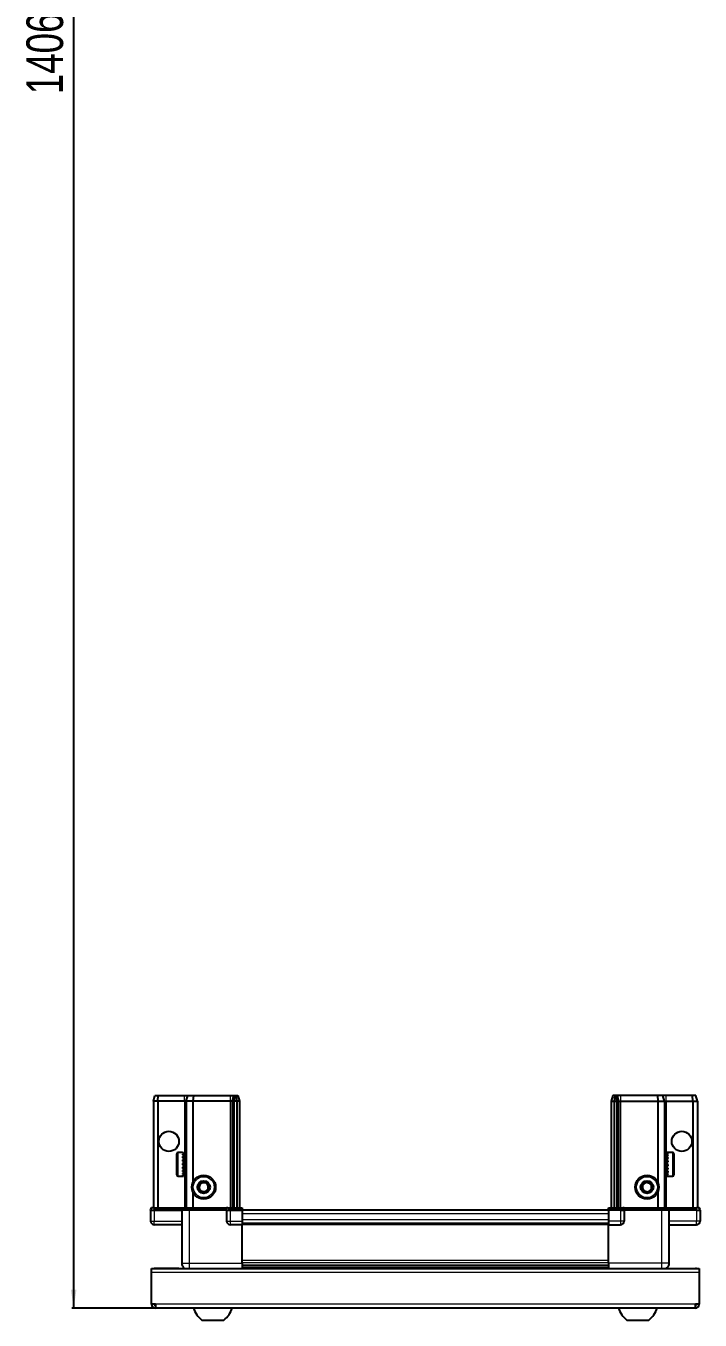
# Model space of a CAD drawing. Header units: millimetres. Extents: x 1014 to 3418, y -1121 to 1091.
# Drawn here: x 1070 to 1438, y -1121 to -414 of the extents above; entities that cross this region are included whole.
import ezdxf

# ---------------------------------------------------------------- set-up
doc = ezdxf.new("R2010")
doc.units = ezdxf.units.MM
doc.layers.add('FORMAT', color=7, linetype='Continuous')
doc.styles.add('SLDTEXTSTYLE0', font='TXT', dxfattribs={"width": 0.75})
doc.dimstyles.new('SLDDIMSTYLE0', dxfattribs={"dimtxt": 20, "dimasz": 10, "dimexe": 0, "dimexo": 0.0625, "dimgap": 5, "dimtad": 2, "dimdec": 1, "dimrnd": 1e-09, "dimzin": 12, "dimdsep": 46, "dimtxsty": 'SLDTEXTSTYLE0', "dimsah": 1, "dimcen": 0.09, "dimadec": 0, "dimazin": 3, "dimtfac": 1, "dimtofl": 0, "dimtmove": 0, "dimatfit": 3, "dimfxl": 0, "dimfrac": 2, "dimtolj": 1, "dimtzin": 12, "dimarcsym": 0})

# ---------------------------------------------------------------- blocks, each defined once
blk = doc.blocks.new('_D_8')
at = {"layer": 'FORMAT'}
for p, q in [((1140.25, 292.61), (1095.15, 292.61)), ((1096.15, 292.61), (1096.15, -1114.09)), ((1140.75, -1114.09), (1095.15, -1114.09))]:
    blk.add_line(p, q, dxfattribs=at)
for points in [[(1096.15, 292.61), (1094.62, 282.61), (1097.69, 282.61)], [(1096.15, -1114.09), (1097.69, -1104.09), (1094.62, -1104.09)]]:
    blk.add_solid(points, dxfattribs=at)
at = {"layer": 'FORMAT', "insert": (1070.37, -451.38), "char_height": 20, "attachment_point": 1, "rotation": 90, "style": 'SLDTEXTSTYLE0'}
blk.add_mtext('1406,7', dxfattribs=at)

msp = doc.modelspace()

# ---------------------------------------------------------------- linework, layer by layer
at = {"color": 7, "linetype": 'Continuous', "lineweight": 25}
for p, q in [((1139.66, -1001.09), (1140.46, -998.09)), ((1142.16, -1001.09), (1139.66, -1001.09)), ((1139.66, -1001.09), (1139.66, -1059.39)), ((1140.46, -998.09), (1142.31, -998.09)), ((1142.16, -1001.09), (1142.31, -998.09)), ((1156.66, -1001.09), (1142.16, -1001.09)), ((1142.16, -1001.09), (1142.16, -1059.39)), ((1142.31, -998.09), (1156.66, -998.09)), ((1156.66, -998.09), (1158.46, -998.09)), ((1157.66, -1001.09), (1156.66, -1001.09)), ((1157.66, -1001.09), (1158.46, -998.09)), ((1161.16, -1001.09), (1157.66, -1001.09)), ((1157.66, -1001.09), (1157.66, -1059.39)), ((1158.46, -998.09), (1161.49, -998.09)), ((1161.49, -998.09), (1161.16, -1001.09)), ((1181.66, -1001.09), (1161.16, -1001.09)), ((1161.16, -1001.09), (1161.16, -1045.59)), ((1161.49, -998.09), (1181.66, -998.09)), ((1181.66, -998.09), (1183.46, -998.09)), ((1182.66, -1001.09), (1181.66, -1001.09)), ((1183.46, -998.09), (1182.66, -1001.09)), ((1183.66, -1001.09), (1182.66, -1001.09)), ((1182.66, -1001.09), (1182.66, -1059.39)), ((1183.46, -998.09), (1184.2, -998.09)), ((1184.2, -998.09), (1183.66, -1001.09)), ((1185.16, -1001.09), (1183.66, -1001.09)), ((1183.66, -1001.09), (1183.66, -1059.39)), ((1184.2, -998.09), (1184.7, -998.09)), ((1184.7, -998.09), (1185.85, -998.09)), ((1184.7, -998.09), (1185.16, -1001.09)), ((1186.66, -1001.09), (1185.16, -1001.09)), ((1185.16, -1001.09), (1185.16, -1059.39)), ((1185.85, -998.09), (1186.66, -1001.09)), ((1186.66, -1001.09), (1186.66, -1059.39)), ((1390.46, -998.09), (1389.66, -1001.09)), ((1389.66, -1001.09), (1391.16, -1001.09)), ((1389.66, -1001.09), (1389.66, -1059.39)), ((1391.61, -998.09), (1390.46, -998.09)), ((1391.61, -998.09), (1391.16, -1001.09)), ((1391.16, -1001.09), (1392.66, -1001.09)), ((1391.16, -1001.09), (1391.16, -1059.39)), ((1392.11, -998.09), (1391.61, -998.09)), ((1392.11, -998.09), (1392.66, -1001.09)), ((1392.85, -998.09), (1392.11, -998.09)), ((1392.66, -1001.09), (1392.66, -1059.39)), ((1392.66, -1001.09), (1393.66, -1001.09)), ((1392.85, -998.09), (1393.66, -1001.09)), ((1394.66, -998.09), (1392.85, -998.09)), ((1393.66, -1001.09), (1393.66, -1059.39)), ((1393.66, -1001.09), (1394.66, -1001.09)), ((1414.82, -998.09), (1394.66, -998.09)), ((1394.66, -1001.09), (1415.16, -1001.09)), ((1414.82, -998.09), (1415.16, -1001.09)), ((1417.85, -998.09), (1414.82, -998.09)), ((1415.16, -1001.09), (1415.16, -1045.59)), ((1415.16, -1001.09), (1418.66, -1001.09)), ((1418.66, -1001.09), (1417.85, -998.09)), ((1419.66, -998.09), (1417.85, -998.09)), ((1418.66, -1001.09), (1418.66, -1059.39)), ((1418.66, -1001.09), (1419.66, -1001.09)), ((1434, -998.09), (1419.66, -998.09)), ((1419.66, -1001.09), (1434.16, -1001.09)), ((1434.16, -1001.09), (1434, -998.09)), ((1435.85, -998.09), (1434, -998.09)), ((1434.16, -1001.09), (1434.16, -1059.39)), ((1434.16, -1001.09), (1436.66, -1001.09)), ((1436.66, -1001.09), (1435.85, -998.09)), ((1436.66, -1001.09), (1436.66, -1059.39)), ((1152.46, -1041.29), (1152.46, -1029.89)), ((1155.66, -1029.09), (1153.26, -1029.09)), ((1155.66, -1029.09), (1155.66, -1029.09)), ((1155.66, -1029.09), (1156.16, -1029.09)), ((1155.66, -1029.28), (1156.16, -1029.28)), ((1155.66, -1029.28), (1155.66, -1029.5)), ((1155.66, -1029.5), (1156.16, -1029.5)), ((1155.66, -1030.07), (1156.16, -1030.07)), ((1155.66, -1030.07), (1155.66, -1030.5)), ((1155.66, -1030.5), (1156.16, -1030.5)), ((1155.66, -1031.41), (1156.16, -1031.41)), ((1155.66, -1031.41), (1155.66, -1032)), ((1156.16, -1029.28), (1156.16, -1029.09)), ((1156.16, -1029.5), (1156.16, -1029.28)), ((1156.16, -1030.07), (1156.16, -1029.5)), ((1156.16, -1030.5), (1156.16, -1030.07)), ((1156.16, -1031.41), (1156.16, -1030.5)), ((1156.26, -1031.19), (1156.16, -1031.19)), ((1156.16, -1032), (1156.16, -1031.41)), ((1156.26, -1039.99), (1156.26, -1031.19)), ((1157.14, -1032.28), (1156.66, -1031.59)), ((1156.66, -1039.59), (1156.66, -1031.59)), ((1157.62, -1031.59), (1157.14, -1032.28)), ((1157.66, -1031.59), (1157.62, -1031.59)), ((1157.62, -1039.59), (1157.62, -1031.59)), ((1418.69, -1031.59), (1418.66, -1031.59)), ((1419.17, -1032.28), (1418.69, -1031.59)), ((1418.69, -1031.59), (1418.69, -1039.59)), ((1419.66, -1031.59), (1419.17, -1032.28)), ((1419.66, -1031.59), (1419.66, -1039.59)), ((1420.16, -1031.19), (1420.06, -1031.19)), ((1420.06, -1031.19), (1420.06, -1039.99)), ((1423.06, -1029.09), (1420.16, -1029.09)), ((1420.66, -1029.09), (1420.16, -1029.09)), ((1420.16, -1029.09), (1420.16, -1029.13)), ((1420.16, -1029.13), (1420.16, -1029.42)), ((1420.66, -1029.13), (1420.16, -1029.13)), ((1420.66, -1029.42), (1420.16, -1029.42)), ((1420.16, -1029.42), (1420.16, -1029.69)), ((1420.66, -1029.69), (1420.16, -1029.69)), ((1420.16, -1029.69), (1420.16, -1030.36)), ((1420.66, -1030.36), (1420.16, -1030.36)), ((1420.16, -1030.36), (1420.16, -1030.83)), ((1420.16, -1030.83), (1420.16, -1031.81)), ((1420.66, -1030.83), (1420.16, -1030.83)), ((1420.66, -1029.13), (1420.66, -1029.09)), ((1420.66, -1029.69), (1420.66, -1029.42)), ((1420.66, -1030.83), (1420.66, -1030.36)), ((1423.86, -1029.89), (1423.86, -1041.29)), ((1155.66, -1032), (1156.16, -1032)), ((1155.66, -1033.15), (1156.16, -1033.15)), ((1155.66, -1033.15), (1155.66, -1033.85)), ((1155.66, -1033.85), (1156.16, -1033.85)), ((1155.66, -1035.13), (1156.16, -1035.13)), ((1155.66, -1035.13), (1155.66, -1035.87)), ((1155.66, -1035.28), (1156.16, -1035.28)), ((1155.66, -1035.78), (1156.16, -1035.78)), ((1155.66, -1035.87), (1156.16, -1035.87)), ((1155.66, -1037.16), (1156.16, -1037.16)), ((1155.66, -1037.16), (1155.66, -1037.87)), ((1155.66, -1037.87), (1156.16, -1037.87)), ((1156.16, -1033.15), (1156.16, -1032)), ((1156.16, -1033.85), (1156.16, -1033.15)), ((1156.16, -1035.13), (1156.16, -1033.85)), ((1156.16, -1035.28), (1156.16, -1035.13)), ((1156.16, -1035.87), (1156.16, -1035.78)), ((1156.16, -1037.16), (1156.16, -1035.87)), ((1156.16, -1037.87), (1156.16, -1037.16)), ((1156.16, -1039.03), (1156.16, -1037.87)), ((1157.14, -1038.9), (1157.14, -1032.28)), ((1419.17, -1032.28), (1419.17, -1038.9)), ((1420.66, -1031.81), (1420.16, -1031.81)), ((1420.16, -1031.81), (1420.16, -1032.43)), ((1420.16, -1032.43), (1420.16, -1033.63)), ((1420.66, -1032.43), (1420.16, -1032.43)), ((1420.66, -1033.63), (1420.16, -1033.63)), ((1420.16, -1033.63), (1420.16, -1034.26)), ((1420.66, -1034.26), (1420.16, -1034.26)), ((1420.16, -1034.34), (1420.16, -1035.64)), ((1420.66, -1034.34), (1420.16, -1034.34)), ((1420.66, -1035.64), (1420.16, -1035.64)), ((1420.66, -1036.12), (1420.16, -1036.12)), ((1420.16, -1036.12), (1420.16, -1036.37)), ((1420.16, -1036.37), (1420.16, -1037.64)), ((1420.66, -1036.37), (1420.16, -1036.37)), ((1420.66, -1037.64), (1420.16, -1037.64)), ((1420.16, -1037.64), (1420.16, -1038.33)), ((1420.16, -1038.33), (1420.16, -1039.45)), ((1420.66, -1038.33), (1420.16, -1038.33)), ((1420.66, -1032.43), (1420.66, -1031.81)), ((1420.66, -1034.34), (1420.66, -1033.63)), ((1420.66, -1036.37), (1420.66, -1035.64)), ((1420.66, -1038.33), (1420.66, -1037.64)), ((1153.26, -1042.09), (1155.66, -1042.09)), ((1155.66, -1039.03), (1156.16, -1039.03)), ((1155.66, -1039.03), (1155.66, -1039.63)), ((1155.66, -1039.63), (1156.16, -1039.63)), ((1155.66, -1040.57), (1156.16, -1040.57)), ((1155.66, -1040.57), (1155.66, -1041.01)), ((1155.66, -1041.01), (1156.16, -1041.01)), ((1155.66, -1041.61), (1156.16, -1041.61)), ((1155.66, -1041.61), (1155.66, -1041.85)), ((1155.66, -1041.85), (1156.16, -1041.85)), ((1155.66, -1042.07), (1156.16, -1042.07)), ((1155.66, -1042.07), (1155.66, -1042.09)), ((1155.66, -1042.08), (1156.16, -1042.08)), ((1156.16, -1039.63), (1156.16, -1039.03)), ((1156.16, -1040.57), (1156.16, -1039.63)), ((1156.16, -1039.99), (1156.26, -1039.99)), ((1156.16, -1041.01), (1156.16, -1040.57)), ((1156.16, -1041.61), (1156.16, -1041.01)), ((1156.16, -1041.85), (1156.16, -1041.61)), ((1156.16, -1042.07), (1156.16, -1041.85)), ((1156.16, -1042.08), (1156.16, -1042.07)), ((1156.66, -1039.59), (1157.14, -1038.9)), ((1157.14, -1038.9), (1157.62, -1039.59)), ((1157.62, -1039.59), (1157.66, -1039.59)), ((1418.66, -1039.59), (1418.69, -1039.59)), ((1418.69, -1039.59), (1419.17, -1038.9)), ((1419.17, -1038.9), (1419.66, -1039.59)), ((1420.06, -1039.99), (1420.16, -1039.99)), ((1420.66, -1039.45), (1420.16, -1039.45)), ((1420.16, -1039.45), (1420.16, -1040.02)), ((1420.16, -1040.02), (1420.16, -1040.87)), ((1420.66, -1040.02), (1420.16, -1040.02)), ((1420.66, -1040.87), (1420.16, -1040.87)), ((1420.16, -1040.87), (1420.16, -1041.27)), ((1420.16, -1041.27), (1420.16, -1041.78)), ((1420.66, -1041.27), (1420.16, -1041.27)), ((1420.66, -1041.78), (1420.16, -1041.78)), ((1420.16, -1041.78), (1420.16, -1041.97)), ((1420.16, -1041.97), (1420.16, -1042.09)), ((1420.66, -1041.97), (1420.16, -1041.97)), ((1420.16, -1042.09), (1423.06, -1042.09)), ((1420.66, -1040.02), (1420.66, -1039.45)), ((1420.66, -1041.27), (1420.66, -1040.87)), ((1420.66, -1041.97), (1420.66, -1041.78)), ((1161.16, -1050.59), (1161.16, -1059.39)), ((1415.16, -1050.59), (1415.16, -1059.39)), ((1138.65, -1059.39), (1138.15, -1060.25)), ((1140.15, -1059.39), (1138.65, -1059.39)), ((1140.15, -1059.39), (1154.96, -1059.39)), ((1154.96, -1059.39), (1155.16, -1059.39)), ((1155.16, -1060.59), (1155.16, -1059.39)), ((1155.16, -1059.39), (1159.16, -1059.39)), ((1159.16, -1059.39), (1179.46, -1059.39)), ((1179.46, -1059.39), (1179.66, -1059.39)), ((1179.66, -1060.59), (1179.66, -1059.39)), ((1180.33, -1059.39), (1179.66, -1059.39)), ((1180.33, -1059.39), (1188.16, -1059.39)), ((1188.16, -1059.39), (1188.16, -1060.25)), ((1388.16, -1059.39), (1395.98, -1059.39)), ((1388.16, -1060.25), (1388.16, -1059.39)), ((1396.66, -1059.39), (1395.98, -1059.39)), ((1396.66, -1060.59), (1396.66, -1059.39)), ((1396.66, -1059.39), (1396.86, -1059.39)), ((1396.86, -1059.39), (1417.16, -1059.39)), ((1417.16, -1059.39), (1421.16, -1059.39)), ((1421.16, -1060.59), (1421.16, -1059.39)), ((1421.16, -1059.39), (1421.36, -1059.39)), ((1421.36, -1059.39), (1436.16, -1059.39)), ((1437.66, -1059.39), (1436.16, -1059.39)), ((1438.16, -1060.25), (1437.66, -1059.39)), ((1438.16, -1060.25), (1437.66, -1059.39)), ((1138.15, -1060.59), (1138.15, -1060.25)), ((1138.15, -1060.59), (1140.15, -1060.59)), ((1138.16, -1060.59), (1138.16, -1066.59)), ((1154.96, -1060.59), (1140.15, -1060.59)), ((1140.16, -1060.59), (1154.96, -1060.59)), ((1155.16, -1060.59), (1154.96, -1060.59)), ((1159.16, -1060.59), (1155.16, -1060.59)), ((1155.16, -1060.59), (1155.16, -1089.59)), ((1179.46, -1060.59), (1159.16, -1060.59)), ((1179.66, -1060.59), (1179.46, -1060.59)), ((1179.66, -1060.59), (1181.66, -1060.59)), ((1179.66, -1060.59), (1179.66, -1066.59)), ((1188.15, -1060.25), (1181.66, -1060.25)), ((1188.15, -1060.59), (1181.66, -1060.59)), ((1181.66, -1060.59), (1188.16, -1060.59)), ((1188.16, -1060.25), (1188.15, -1060.25)), ((1188.16, -1060.59), (1188.15, -1060.59)), ((1188.16, -1060.59), (1188.16, -1060.25)), ((1188.16, -1060.59), (1188.16, -1066.59)), ((1388.16, -1060.74), (1188.16, -1060.74)), ((1188.16, -1066.59), (1188.16, -1068.59)), ((1388.16, -1060.59), (1388.16, -1060.25)), ((1394.66, -1060.25), (1388.16, -1060.25)), ((1394.66, -1060.59), (1388.16, -1060.59)), ((1388.16, -1060.59), (1388.16, -1066.59)), ((1388.16, -1066.59), (1388.16, -1068.59)), ((1394.66, -1060.59), (1396.66, -1060.59)), ((1396.66, -1060.59), (1394.66, -1060.59)), ((1396.86, -1060.59), (1396.66, -1060.59)), ((1396.66, -1060.59), (1396.66, -1066.59)), ((1417.16, -1060.59), (1396.86, -1060.59)), ((1421.16, -1060.59), (1417.16, -1060.59)), ((1421.36, -1060.59), (1421.16, -1060.59)), ((1421.16, -1060.59), (1421.16, -1089.59)), ((1436.16, -1060.59), (1421.36, -1060.59)), ((1436.16, -1060.59), (1438.16, -1060.59)), ((1438.16, -1060.59), (1438.16, -1060.25)), ((1438.16, -1060.59), (1438.16, -1060.25)), ((1438.16, -1060.59), (1438.16, -1060.59)), ((1438.16, -1060.59), (1438.16, -1066.59)), ((1155.16, -1068.59), (1140.16, -1068.59)), ((1188.16, -1068.59), (1181.66, -1068.59)), ((1388.16, -1067.94), (1188.16, -1067.94)), ((1188.16, -1089.59), (1188.16, -1068.59)), ((1388.16, -1068.59), (1394.66, -1068.59)), ((1388.16, -1089.59), (1388.16, -1068.59)), ((1421.16, -1068.59), (1436.16, -1068.59)), ((1138.66, -1092.59), (1437.66, -1092.59)), ((1138.66, -1094.69), (1138.66, -1092.59)), ((1138.66, -1111.99), (1138.66, -1094.69)), ((1153.66, -1092.49), (1140.76, -1092.49)), ((1153.66, -1092.49), (1153.66, -1092.59)), ((1188.16, -1090.61), (1388.16, -1090.61)), ((1188.16, -1090.65), (1388.16, -1090.65)), ((1212.03, -1092.44), (1188.16, -1092.44)), ((1206.66, -1092.59), (1206.66, -1092.44)), ((1206.69, -1092.59), (1206.69, -1092.44)), ((1206.96, -1092.59), (1206.96, -1092.44)), ((1207.23, -1092.59), (1207.23, -1092.44)), ((1207.88, -1092.59), (1207.88, -1092.44)), ((1208.34, -1092.59), (1208.34, -1092.44)), ((1209.31, -1092.59), (1209.31, -1092.44)), ((1209.93, -1092.59), (1209.93, -1092.44)), ((1211.11, -1092.59), (1211.11, -1092.44)), ((1211.77, -1092.59), (1211.77, -1092.44)), ((1211.83, -1092.59), (1211.83, -1092.44)), ((1213.12, -1092.44), (1212.03, -1092.44)), ((1213.85, -1092.44), (1213.12, -1092.44)), ((1213.12, -1092.59), (1213.12, -1092.44)), ((1213.12, -1092.44), (1213.12, -1092.44)), ((1213.13, -1092.59), (1213.13, -1092.44)), ((1213.63, -1092.59), (1213.63, -1092.44)), ((1213.86, -1092.44), (1213.85, -1092.44)), ((1213.86, -1092.59), (1213.86, -1092.44)), ((1214.28, -1092.44), (1213.86, -1092.44)), ((1362.03, -1092.44), (1214.28, -1092.44)), ((1215.13, -1092.59), (1215.13, -1092.44)), ((1215.82, -1092.59), (1215.82, -1092.44)), ((1216.95, -1092.59), (1216.95, -1092.44)), ((1217.52, -1092.59), (1217.52, -1092.44)), ((1218.39, -1092.59), (1218.39, -1092.44)), ((1218.8, -1092.59), (1218.8, -1092.44)), ((1219.33, -1092.59), (1219.33, -1092.44)), ((1219.52, -1092.59), (1219.52, -1092.44)), ((1219.65, -1092.59), (1219.65, -1092.44)), ((1356.66, -1092.59), (1356.66, -1092.44)), ((1356.83, -1092.59), (1356.83, -1092.44)), ((1357.04, -1092.59), (1357.04, -1092.44)), ((1357.6, -1092.59), (1357.6, -1092.44)), ((1358.02, -1092.59), (1358.02, -1092.44)), ((1358.91, -1092.59), (1358.91, -1092.44)), ((1359.5, -1092.59), (1359.5, -1092.44)), ((1360.64, -1092.59), (1360.64, -1092.44)), ((1361.34, -1092.59), (1361.34, -1092.44)), ((1362.62, -1092.44), (1362.03, -1092.44)), ((1362.62, -1092.59), (1362.62, -1092.44)), ((1362.63, -1092.44), (1362.62, -1092.44)), ((1363.35, -1092.44), (1362.63, -1092.44)), ((1362.79, -1092.59), (1362.79, -1092.44)), ((1363.29, -1092.59), (1363.29, -1092.44)), ((1363.36, -1092.44), (1363.35, -1092.44)), ((1363.36, -1092.59), (1363.36, -1092.44)), ((1364.38, -1092.44), (1363.36, -1092.44)), ((1388.16, -1092.44), (1364.28, -1092.44)), ((1364.65, -1092.59), (1364.65, -1092.44)), ((1365.36, -1092.59), (1365.36, -1092.44)), ((1366.53, -1092.59), (1366.53, -1092.44)), ((1367.14, -1092.59), (1367.14, -1092.44)), ((1368.08, -1092.59), (1368.08, -1092.44)), ((1368.53, -1092.59), (1368.53, -1092.44)), ((1369.15, -1092.59), (1369.15, -1092.44)), ((1369.4, -1092.59), (1369.4, -1092.44)), ((1369.63, -1092.59), (1369.63, -1092.44)), ((1369.65, -1092.59), (1369.65, -1092.44)), ((1388.31, -1092.59), (1388.31, -1089.59)), ((1422.66, -1092.49), (1422.66, -1092.59)), ((1422.66, -1092.49), (1435.56, -1092.49)), ((1437.66, -1092.59), (1437.66, -1094.69)), ((1437.66, -1094.69), (1437.66, -1111.99)), ((1140.76, -1111.99), (1138.66, -1111.99)), ((1140.76, -1111.99), (1140.76, -1114.09)), ((1435.56, -1114.09), (1140.76, -1114.09)), ((1437.66, -1111.99), (1435.56, -1111.99)), ((1435.56, -1114.09), (1435.56, -1111.99)), ((1166.16, -1120.69), (1178.16, -1120.69)), ((1398.16, -1120.69), (1410.16, -1120.69))]:
    msp.add_line(p, q, dxfattribs=at)
at = {"color": 8, "linetype": 'Continuous', "lineweight": 18}
for p, q in [((1156.66, -1001.09), (1156.66, -998.09)), ((1156.66, -1001.09), (1156.66, -1031.59)), ((1181.66, -998.09), (1181.66, -1001.09)), ((1181.66, -1001.09), (1181.66, -1059.39)), ((1394.66, -998.09), (1394.66, -1001.09)), ((1394.66, -1001.09), (1394.66, -1059.39)), ((1419.66, -1001.09), (1419.66, -998.09)), ((1419.66, -1001.09), (1419.66, -1031.59)), ((1153.26, -1042.09), (1153.26, -1029.09)), ((1423.06, -1029.09), (1423.06, -1042.09)), ((1156.66, -1039.59), (1156.66, -1059.39)), ((1419.66, -1039.59), (1419.66, -1059.39)), ((1140.15, -1060.59), (1140.15, -1059.39)), ((1154.96, -1060.59), (1154.96, -1059.39)), ((1159.16, -1060.59), (1159.16, -1059.39)), ((1179.46, -1060.59), (1179.46, -1059.39)), ((1396.86, -1059.39), (1396.86, -1060.59)), ((1417.16, -1060.59), (1417.16, -1059.39)), ((1421.36, -1059.39), (1421.36, -1060.59)), ((1436.16, -1060.59), (1436.16, -1059.39)), ((1138.16, -1066.59), (1140.16, -1066.59)), ((1140.16, -1060.59), (1140.16, -1066.59)), ((1140.16, -1066.59), (1155.16, -1066.59)), ((1140.16, -1068.59), (1140.16, -1066.59)), ((1159.16, -1060.59), (1159.16, -1089.59)), ((1179.66, -1066.59), (1181.66, -1066.59)), ((1181.66, -1060.59), (1181.66, -1060.25)), ((1181.66, -1060.59), (1181.66, -1066.59)), ((1181.66, -1066.59), (1188.16, -1066.59)), ((1181.66, -1066.59), (1181.66, -1068.59)), ((1188.15, -1060.59), (1188.15, -1060.25)), ((1388.16, -1062.74), (1188.16, -1062.74)), ((1388.16, -1065.94), (1188.16, -1065.94)), ((1394.66, -1066.59), (1388.16, -1066.59)), ((1394.66, -1060.59), (1394.66, -1060.25)), ((1394.66, -1060.59), (1394.66, -1066.59)), ((1396.66, -1066.59), (1394.66, -1066.59)), ((1394.66, -1066.59), (1394.66, -1068.59)), ((1417.16, -1060.59), (1417.16, -1089.59)), ((1436.16, -1066.59), (1421.16, -1066.59)), ((1436.16, -1060.59), (1436.16, -1066.59)), ((1438.16, -1066.59), (1436.16, -1066.59)), ((1436.16, -1068.59), (1436.16, -1066.59)), ((1388.16, -1068.59), (1188.16, -1068.59)), ((1188.16, -1087.99), (1388.16, -1087.99)), ((1437.66, -1094.69), (1138.66, -1094.69)), ((1140.76, -1092.59), (1140.76, -1092.49)), ((1159.16, -1089.59), (1188.16, -1089.59)), ((1388.16, -1089.4), (1188.16, -1089.4)), ((1188.16, -1091.85), (1388.16, -1091.85)), ((1417.16, -1089.59), (1388.16, -1089.59)), ((1435.56, -1092.59), (1435.56, -1092.49)), ((1435.56, -1111.99), (1140.76, -1111.99))]:
    msp.add_line(p, q, dxfattribs=at)
at = {"color": 7, "linetype": 'Continuous', "lineweight": 25, "flags": 128}
for points in [[(1140.76, -1092.49), (1140.35, -1092.53), (1140.11, -1092.59)], [(1436.2, -1092.59), (1435.96, -1092.53), (1435.56, -1092.49)]]:
    msp.add_lwpolyline(points, dxfattribs=at)
at = {"color": 7, "linetype": 'Continuous', "lineweight": 25}
for centre, radius in [((1148.16, -1023.09), 5.5), ((1428.16, -1023.09), 5.5), ((1167.16, -1048.09), 6.5), ((1167.16, -1048.09), 3.46), ((1409.16, -1048.09), 6.5), ((1409.16, -1048.09), 3.46)]:
    msp.add_circle(centre, radius, dxfattribs=at)
at = {"color": 8, "linetype": 'Continuous', "lineweight": 18}
for centre in [(1167.16, -1048.09), (1409.16, -1048.09)]:
    msp.add_circle(centre, 5.7, dxfattribs=at)
at = {"color": 7, "linetype": 'Continuous', "lineweight": 25}
for centre, radius, start, end in [((1153.26, -1029.89), 0.8, 90, 180), ((1156.66, -1031.19), 0.4, 180, 270), ((1419.66, -1031.19), 0.4, 270, 0), ((1423.06, -1029.89), 0.8, 360, 90), ((1153.26, -1041.29), 0.8, 180, 270), ((1156.66, -1039.99), 0.4, 90, 180), ((1167.16, -1048.09), 2.5, 87.37605, 147.37605), ((1167.16, -1048.09), 2.5, 27.37605, 87.37605), ((1409.16, -1048.09), 2.5, 74.67671, 134.67671), ((1409.16, -1048.09), 2.5, 14.67671, 74.67671), ((1419.66, -1039.99), 0.4, 360, 90), ((1423.06, -1041.29), 0.8, 270, 0), ((1167.16, -1048.09), 2.5, 147.37605, 207.37605), ((1167.16, -1048.09), 2.5, 207.37605, 267.37605), ((1167.16, -1048.09), 2.5, 267.37605, 327.37605), ((1167.16, -1048.09), 2.5, 327.37605, 27.37605), ((1409.16, -1048.09), 2.5, 134.67671, 194.67671), ((1409.16, -1048.09), 2.5, 194.67671, 254.67671), ((1409.16, -1048.09), 2.5, 254.67671, 314.67671), ((1409.16, -1048.09), 2.5, 314.67671, 14.67671), ((1140.16, -1066.59), 2, 180, 270), ((1181.66, -1066.59), 2, 180, 270), ((1394.66, -1066.59), 2, 270, 0), ((1436.16, -1066.59), 2, 270, 0), ((1140.76, -1111.99), 2.1, 180, 270), ((1140.76, -1111.99), 0.6, 180, 270), ((1173.18, -1111.06), 11.91, 194.70035, 233.8734), ((1171.13, -1111.06), 11.91, 306.1266, 345.29965), ((1405.18, -1111.06), 11.91, 194.70035, 233.8734), ((1403.13, -1111.06), 11.91, 306.1266, 345.29965), ((1435.56, -1111.99), 2.1, 270, 0), ((1435.56, -1111.99), 0.6, 270, 0)]:
    msp.add_arc(centre, radius, start, end, dxfattribs=at)
for centre, start_param, end_param in [((1181.66, -1056.79), 2.418858, 3.141593), ((1394.66, -1056.79), 3.141593, 3.864327)]:
    msp.add_ellipse(centre, major_axis=(0, 3.46), ratio=0.57735, start_param=start_param, end_param=end_param, dxfattribs=at)
for points, knots in [([(1164.27, -1047.95), (1164.55, -1047.52), (1165.07, -1046.71), (1165.59, -1045.9), (1165.83, -1045.52)], [0, 0, 0, 0, 0.534686, 1, 1, 1, 1]), ([(1165.83, -1045.52), (1166.34, -1045.55), (1167.31, -1045.59), (1168.27, -1045.64), (1168.71, -1045.66)], [0, 0, 0, 0, 0.534686, 1, 1, 1, 1]), ([(1168.71, -1045.66), (1168.87, -1045.96), (1169.25, -1046.69), (1169.71, -1047.58), (1169.98, -1048.11), (1170.04, -1048.22)], [0, 0, 0, 0, 0.362901, 0.866875, 1, 1, 1, 1]), ([(1406.37, -1047.32), (1406.74, -1046.96), (1407.42, -1046.28), (1408.11, -1045.61), (1408.42, -1045.29)], [0, 0, 0, 0, 0.534686, 1, 1, 1, 1]), ([(1408.42, -1045.29), (1408.92, -1045.43), (1409.85, -1045.69), (1410.78, -1045.94), (1411.21, -1046.06)], [0, 0, 0, 0, 0.534686, 1, 1, 1, 1]), ([(1165.6, -1050.52), (1165.54, -1050.41), (1165.27, -1049.88), (1164.81, -1048.99), (1164.43, -1048.26), (1164.27, -1047.95)], [0, 0, 0, 0, 0.133125, 0.637099, 1, 1, 1, 1]), ([(1168.48, -1050.65), (1167.97, -1050.63), (1167, -1050.58), (1166.04, -1050.54), (1165.6, -1050.52)], [0, 0, 0, 0, 0.5346859, 1, 1, 1, 1]), ([(1170.04, -1048.22), (1169.76, -1048.65), (1169.24, -1049.47), (1168.72, -1050.27), (1168.48, -1050.65)], [0, 0, 0, 0, 0.534686, 1, 1, 1, 1]), ([(1407.1, -1050.12), (1407.01, -1049.78), (1406.81, -1048.99), (1406.55, -1048.02), (1406.4, -1047.45), (1406.37, -1047.32)], [0, 0, 0, 0, 0.362901, 0.866875, 1, 1, 1, 1]), ([(1409.89, -1050.88), (1409.39, -1050.74), (1408.46, -1050.49), (1407.53, -1050.23), (1407.1, -1050.12)], [0, 0, 0, 0, 0.534686, 1, 1, 1, 1]), ([(1411.94, -1048.85), (1411.57, -1049.21), (1410.89, -1049.89), (1410.2, -1050.57), (1409.89, -1050.88)], [0, 0, 0, 0, 0.534686, 1, 1, 1, 1]), ([(1411.21, -1046.06), (1411.24, -1046.18), (1411.39, -1046.76), (1411.64, -1047.72), (1411.85, -1048.52), (1411.94, -1048.85)], [0, 0, 0, 0, 0.133125, 0.637099, 1, 1, 1, 1]), ([(1155.16, -1089.59), (1155.2, -1090.03), (1155.27, -1090.7), (1155.71, -1091.52), (1156.17, -1092.07), (1156.57, -1092.43), (1156.83, -1092.56), (1156.88, -1092.59)], [0, 0, 0, 0, 0.363018, 0.558438, 0.758004, 0.95757, 1, 1, 1, 1]), ([(1188.16, -1089.59), (1188.16, -1089.98), (1188.16, -1090.77), (1188.16, -1091.79), (1188.16, -1092.42), (1188.16, -1092.58), (1188.16, -1092.59)], [0, 0, 0, 0, 0.32552, 0.65104, 0.97656, 1, 1, 1, 1]), ([(1388.16, -1089.59), (1388.16, -1089.98), (1388.16, -1090.77), (1388.16, -1091.79), (1388.16, -1092.42), (1388.16, -1092.58), (1388.16, -1092.59)], [0, 0, 0, 0, 0.32552, 0.65104, 0.97656, 1, 1, 1, 1]), ([(1421.16, -1089.59), (1421.11, -1090.03), (1421.04, -1090.7), (1420.6, -1091.52), (1420.14, -1092.07), (1419.74, -1092.43), (1419.48, -1092.56), (1419.43, -1092.59)], [0, 0, 0, 0, 0.3630185, 0.5584377, 0.7580039, 0.9575702, 1, 1, 1, 1])]:
    msp.add_open_spline(points, degree=3, knots=knots, dxfattribs=at)
at = {"color": 8, "linetype": 'Continuous', "lineweight": 18}
for points in [[(1155.16, -1089.59), (1155.22, -1089.59), (1155.34, -1089.59), (1156.26, -1089.59), (1157.58, -1089.59), (1158.63, -1089.59), (1159.16, -1089.59)], [(1421.16, -1089.59), (1421.09, -1089.59), (1420.97, -1089.59), (1420.05, -1089.59), (1418.73, -1089.59), (1417.68, -1089.59), (1417.16, -1089.59)]]:
    msp.add_open_spline(points, degree=3, dxfattribs=at)
for points, knots in [([(1159.16, -1089.59), (1159.16, -1090.03), (1159.16, -1090.7), (1159.16, -1091.52), (1159.16, -1092.07), (1159.16, -1092.43), (1159.16, -1092.56), (1159.16, -1092.59)], [0, 0, 0, 0, 0.363018, 0.558438, 0.758004, 0.95757, 1, 1, 1, 1]), ([(1417.16, -1089.59), (1417.16, -1090.03), (1417.16, -1090.7), (1417.16, -1091.52), (1417.16, -1092.07), (1417.16, -1092.43), (1417.16, -1092.56), (1417.16, -1092.59)], [0, 0, 0, 0, 0.3630185, 0.5584377, 0.7580039, 0.9575702, 1, 1, 1, 1])]:
    msp.add_open_spline(points, degree=3, knots=knots, dxfattribs=at)

# ---------------------------------------------------------------- dimensions: what is measured, and where the dimension line sits
at = {"layer": 'FORMAT'}
dim = msp.add_linear_dim(base=(1096.15, -1114.09), p1=(1140.26, 292.61), p2=(1140.76, -1114.09), angle=90, dimstyle='SLDDIMSTYLE0', dxfattribs=at)
dim.commit()
dim.dimension.update_dxf_attribs({"geometry": '_D_8', "text_midpoint": (1096.15, -410.74), "dimtype": 160})

doc.saveas('drawing.dxf')
